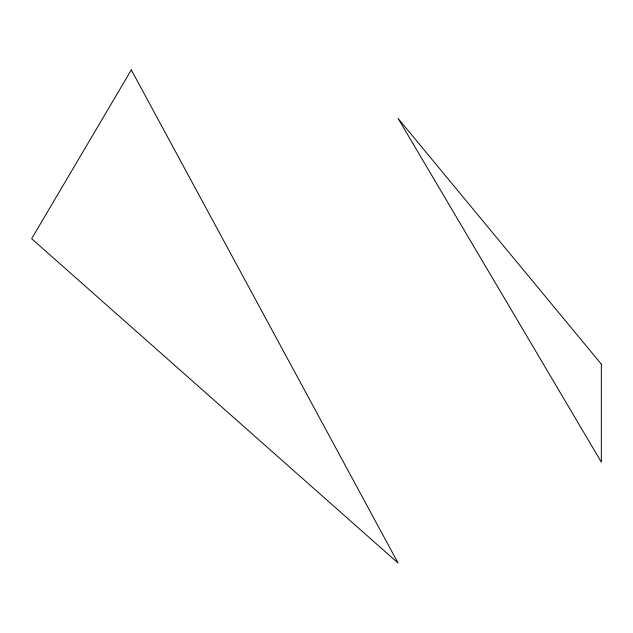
<?xml version="1.0" encoding="UTF-8"?>
<svg xmlns="http://www.w3.org/2000/svg" width="633" height="633" viewBox="0 0 633 633"><rect width="100%" height="100%" fill="white"/><g stroke="black" fill="none" stroke-linecap="round" stroke-linejoin="round"><path stroke-width="0.95" d="M131.316 69.923L31.65 238.696L398.102 563.077L131.316 69.923M601.35 364.181L398.102 118.45L601.35 462.153L601.35 364.181"/></g></svg>
